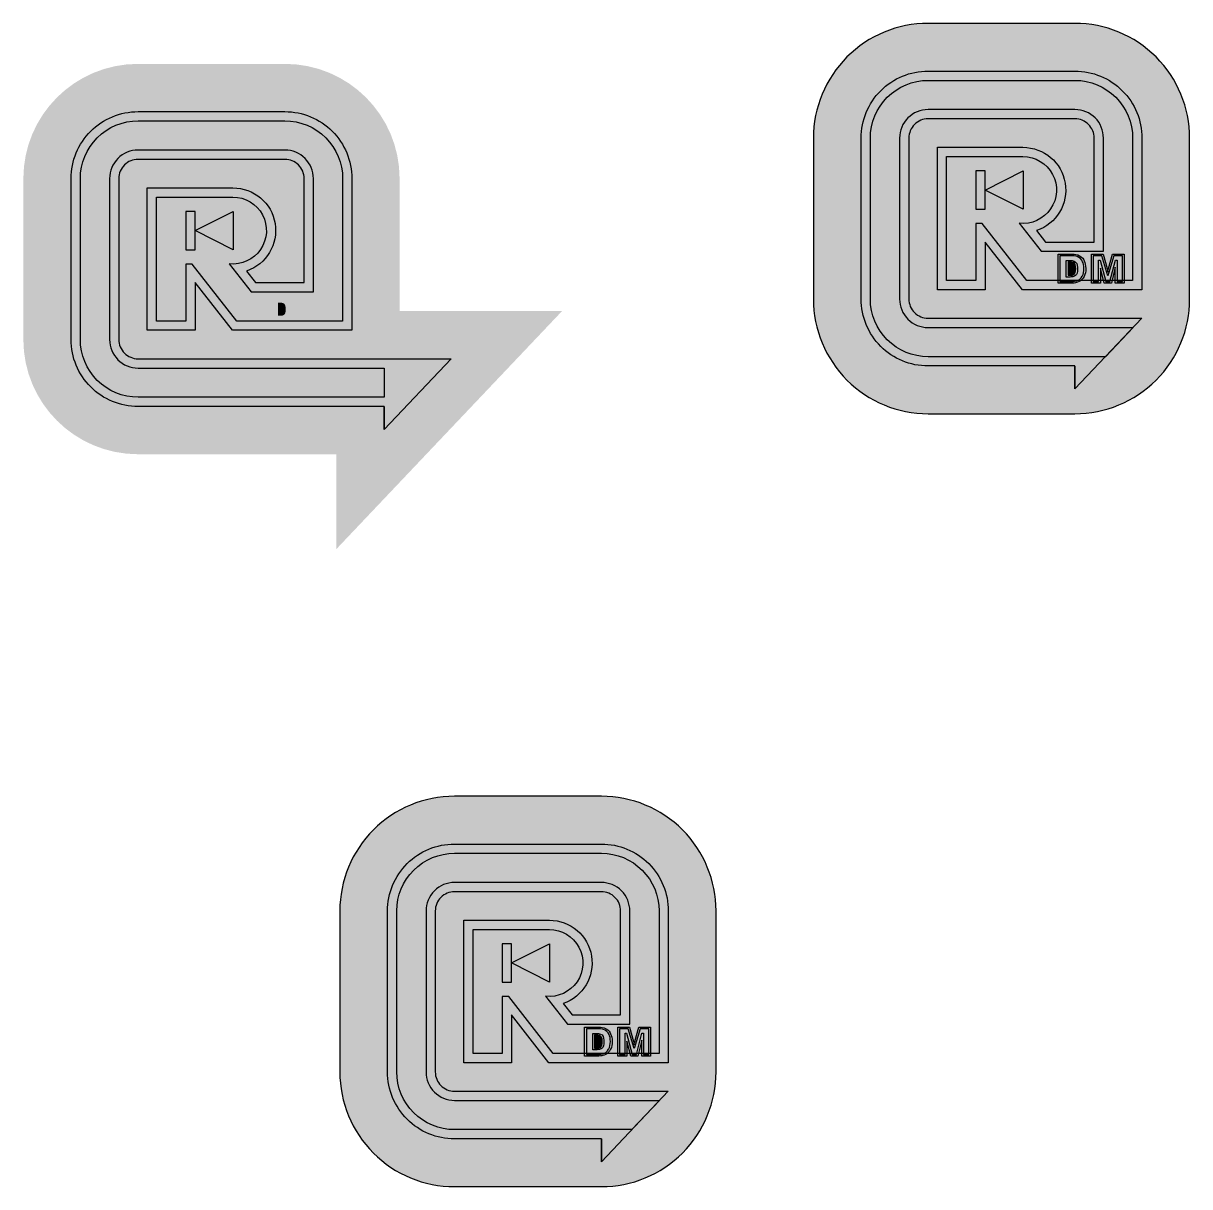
# Model space of a CAD drawing. Header units: millimetres. Extents: x 2963 to 4062, y 1247 to 1959.
# Drawn here: x 3345.3 to 3427.2, y 1266 to 1347.7 of the extents above; entities that cross this region are included whole.
import ezdxf

# ---------------------------------------------------------------- set-up
doc = ezdxf.new("R2010")
doc.units = ezdxf.units.MM
doc.layers.get('0').update_dxf_attribs({"color": 255})
doc.layers.add('DMText', color=7, linetype='Continuous', true_color=0x22346e)
doc.layers.add('image', color=7, linetype='Continuous', true_color=0x22346e)
for name, color, linetype in [('textbound', 255, 'Continuous'), ('textboundcntr', 7, 'Continuous'), ('texthatch', 7, 'Continuous')]:
    doc.layers.add(name, color=color, linetype=linetype)

# ---------------------------------------------------------------- blocks, each defined once
blk = doc.blocks.new('A$C07E60105')
at = {"layer": 'DMText'}
h = blk.add_hatch(color=256, dxfattribs=at)
h.dxf.hatch_style = 1
h.paths.add_polyline_path([(0, 0), (1.12, 0), (1.38, 0), (1.63, 0.01), (1.83, 0.03), (2, 0.05), (2.24, 0.11), (2.43, 0.2), (2.56, 0.28), (2.73, 0.42), (2.87, 0.59), (2.99, 0.79), (3.07, 1), (3.13, 1.21), (3.16, 1.44), (3.17, 1.71), (3.15, 1.97), (3.12, 2.19), (3.07, 2.39), (2.99, 2.58), (2.94, 2.68), (2.82, 2.87), (2.66, 3.02), (2.47, 3.15), (2.26, 3.25), (2.03, 3.31), (1.82, 3.34), (1.59, 3.35), (1.31, 3.35), (0, 3.35)])
h.paths.add_polyline_path([(0.21, 0.2), (0.21, 3.15), (1.41, 3.15), (1.61, 3.15), (1.84, 3.14), (2.02, 3.11), (2.18, 3.07), (2.38, 2.98), (2.56, 2.84), (2.7, 2.67), (2.81, 2.48), (2.87, 2.34), (2.92, 2.14), (2.95, 1.92), (2.96, 1.68), (2.95, 1.45), (2.92, 1.22), (2.86, 1.02), (2.78, 0.84), (2.76, 0.81), (2.63, 0.61), (2.49, 0.46), (2.32, 0.34), (2.09, 0.27), (1.88, 0.23), (1.73, 0.21), (1.51, 0.2), (1.24, 0.2)], flags=16)
h.paths.add_polyline_path([(0.93, 0.72), (0.93, 2.62), (1.35, 2.62), (1.61, 2.61), (1.82, 2.55), (2.01, 2.44), (2.13, 2.26), (2.19, 2.07), (2.22, 1.83), (2.23, 1.68), (2.21, 1.41), (2.17, 1.18), (2.09, 1.01), (2.03, 0.94), (1.89, 0.83), (1.7, 0.76), (1.46, 0.73), (1.33, 0.72)], flags=0)
h.paths.add_polyline_path([(1.14, 0.92), (1.14, 2.44), (1.39, 2.44), (1.52, 2.43), (1.73, 2.37), (1.88, 2.27), (1.95, 2.14), (2.01, 1.94), (2.02, 1.68), (2.01, 1.44), (1.97, 1.23), (1.89, 1.08), (1.81, 1.02), (1.63, 0.94), (1.37, 0.92)], flags=0)
h.paths.add_polyline_path([(3.82, 3.35), (3.82, 0), (4.86, 0), (4.86, 1.64), (4.85, 1.74), (4.89, 1.6), (5.3, 0), (6.11, 0), (6.52, 1.68), (6.56, 1.84), (6.56, 1.65), (6.56, 0), (7.59, 0), (7.59, 3.35), (6.24, 3.35), (5.77, 1.7), (5.71, 1.47), (5.7, 1.29), (5.67, 1.54), (5.64, 1.69), (5.18, 3.35)])
h.paths.add_polyline_path([(4.03, 3.15), (5.02, 3.15), (5.7, 0.87), (6.39, 3.15), (7.38, 3.15), (7.38, 0.2), (6.76, 0.2), (6.76, 2.66), (6.57, 2.66), (5.95, 0.2), (5.46, 0.2), (4.83, 2.66), (4.65, 2.66), (4.65, 0.2), (4.03, 0.2)], flags=16)
h = blk.add_hatch(color=256, dxfattribs=at)
h.dxf.hatch_style = 1
h.paths.add_polyline_path([(0.21, 0.2), (1.24, 0.2), (1.51, 0.2), (1.73, 0.21), (1.88, 0.23), (2.09, 0.27), (2.31, 0.34), (2.32, 0.34), (2.49, 0.46), (2.63, 0.61), (2.76, 0.81), (2.78, 0.84), (2.86, 1.02), (2.92, 1.22), (2.95, 1.45), (2.96, 1.68), (2.95, 1.92), (2.92, 2.14), (2.87, 2.34), (2.81, 2.48), (2.7, 2.67), (2.56, 2.84), (2.39, 2.97), (2.38, 2.98), (2.18, 3.07), (2.02, 3.11), (1.84, 3.14), (1.61, 3.15), (1.41, 3.15), (0.21, 3.15)])
h.paths.add_polyline_path([(0.93, 2.62), (1.35, 2.62), (1.61, 2.61), (1.82, 2.55), (2.01, 2.44), (2.13, 2.26), (2.19, 2.07), (2.22, 1.83), (2.23, 1.68), (2.21, 1.41), (2.17, 1.18), (2.09, 1.01), (2.03, 0.94), (1.89, 0.83), (1.7, 0.76), (1.46, 0.73), (1.33, 0.72), (0.93, 0.72)], flags=16)
h.paths.add_polyline_path([(1.14, 2.44), (1.39, 2.44), (1.52, 2.43), (1.73, 2.37), (1.88, 2.27), (1.95, 2.14), (2.01, 1.94), (2.02, 1.68), (2.01, 1.44), (1.97, 1.23), (1.89, 1.08), (1.81, 1.02), (1.63, 0.94), (1.37, 0.92), (1.14, 0.92)], flags=0)
h.paths.add_polyline_path([(4.03, 3.15), (4.03, 0.2), (4.65, 0.2), (4.65, 2.66), (4.83, 2.66), (5.46, 0.2), (5.95, 0.2), (6.57, 2.66), (6.76, 2.66), (6.76, 0.2), (7.38, 0.2), (7.38, 3.15), (6.39, 3.15), (5.7, 0.87), (5.02, 3.15)])
h = blk.add_hatch(color=256, dxfattribs=at)
h.dxf.hatch_style = 1
h.paths.add_polyline_path([(0.93, 0.72), (1.33, 0.72), (1.46, 0.73), (1.7, 0.76), (1.89, 0.83), (2.03, 0.94), (2.09, 1.01), (2.17, 1.18), (2.21, 1.41), (2.23, 1.68), (2.22, 1.83), (2.19, 2.07), (2.13, 2.26), (2.01, 2.44), (1.82, 2.55), (1.61, 2.61), (1.35, 2.62), (0.93, 2.62)])
h.paths.add_polyline_path([(1.14, 2.44), (1.39, 2.44), (1.52, 2.43), (1.73, 2.37), (1.88, 2.27), (1.95, 2.14), (2.01, 1.94), (2.02, 1.68), (2.01, 1.44), (1.97, 1.23), (1.89, 1.08), (1.81, 1.02), (1.63, 0.94), (1.37, 0.92), (1.14, 0.92)], flags=16)
h = blk.add_hatch(color=256, dxfattribs=at)
h.dxf.hatch_style = 1
h.paths.add_polyline_path([(1.14, 0.92), (1.37, 0.92), (1.63, 0.94), (1.81, 1.02), (1.89, 1.08), (1.97, 1.23), (2.01, 1.44), (2.02, 1.68), (2.01, 1.94), (1.95, 2.14), (1.88, 2.27), (1.73, 2.37), (1.52, 2.43), (1.39, 2.44), (1.14, 2.44)])
for points in [[(3.16, 1.44), (3.13, 1.21), (3.07, 1), (2.99, 0.79), (2.87, 0.59), (2.73, 0.42), (2.56, 0.28), (2.43, 0.2), (2.24, 0.11), (2, 0.05), (1.83, 0.03), (1.63, 0.01), (1.38, 0), (1.12, 0), (0, 0), (0, 3.35), (1.31, 3.35), (1.59, 3.35), (1.82, 3.34), (2.03, 3.31), (2.26, 3.25), (2.47, 3.15), (2.66, 3.02), (2.82, 2.87), (2.94, 2.68), (2.99, 2.58), (3.07, 2.39), (3.12, 2.19), (3.15, 1.97), (3.17, 1.71)], [(2.92, 2.14), (2.87, 2.34), (2.81, 2.48), (2.7, 2.67), (2.56, 2.84), (2.39, 2.97), (2.38, 2.98), (2.18, 3.07), (2.02, 3.11), (1.84, 3.14), (1.61, 3.15), (1.41, 3.15), (0.21, 3.15), (0.21, 0.2), (1.24, 0.2), (1.51, 0.2), (1.73, 0.21), (1.88, 0.23), (2.09, 0.27), (2.31, 0.34), (2.32, 0.34), (2.49, 0.46), (2.63, 0.61), (2.76, 0.81), (2.78, 0.84), (2.86, 1.02), (2.92, 1.22), (2.95, 1.45), (2.96, 1.68), (2.95, 1.92)], [(3.82, 3.35), (5.18, 3.35), (5.64, 1.69), (5.67, 1.54), (5.7, 1.29), (5.71, 1.47), (5.77, 1.7), (6.24, 3.35), (7.59, 3.35), (7.59, 0), (6.56, 0), (6.56, 1.65), (6.56, 1.84), (6.52, 1.68), (6.11, 0), (5.3, 0), (4.89, 1.6), (4.85, 1.74), (4.86, 1.64), (4.86, 0), (3.82, 0)], [(4.65, 2.66), (4.83, 2.66), (5.46, 0.2), (5.95, 0.2), (6.57, 2.66), (6.76, 2.66), (6.76, 0.2), (7.38, 0.2), (7.38, 3.15), (6.39, 3.15), (5.7, 0.87), (5.02, 3.15), (4.03, 3.15), (4.03, 0.2), (4.65, 0.2)], [(2.23, 1.68), (2.21, 1.41), (2.17, 1.18), (2.09, 1.01), (2.03, 0.94), (1.89, 0.83), (1.7, 0.76), (1.46, 0.73), (1.33, 0.72), (0.93, 0.72), (0.93, 2.62), (1.35, 2.62), (1.61, 2.61), (1.82, 2.55), (2.01, 2.44), (2.13, 2.26), (2.19, 2.07), (2.22, 1.83)], [(2.01, 1.94), (1.95, 2.14), (1.88, 2.27), (1.73, 2.37), (1.52, 2.43), (1.39, 2.44), (1.14, 2.44), (1.14, 0.92), (1.37, 0.92), (1.63, 0.94), (1.81, 1.02), (1.89, 1.08), (1.97, 1.23), (2.01, 1.44), (2.02, 1.68)]]:
    blk.add_lwpolyline(points, close=True, dxfattribs=at)

msp = doc.modelspace()

# ---------------------------------------------------------------- hatches: boundary and pattern name
at = {"layer": 'DMText'}
h = msp.add_hatch(color=256, dxfattribs=at)
h.dxf.hatch_style = 1
h.paths.add_polyline_path([(3404.125, 1328.334), (3404.125, 1339.634, -0.414214), (3408.825, 1344.334), (3419.136, 1344.334, -0.414214), (3423.836, 1339.634), (3423.836, 1328.984), (3418.486, 1328.984), (3415.447, 1328.984), (3412.825, 1332.334), (3412.825, 1328.984), (3409.475, 1328.984), (3409.475, 1338.984), (3415.486, 1338.984, -0.848947), (3416.446, 1333.142), (3417.079, 1332.334), (3420.486, 1332.334), (3420.486, 1339.634, 0.414214), (3419.136, 1340.984), (3408.825, 1340.984, 0.414214), (3407.475, 1339.634), (3407.475, 1328.334, 0.414214), (3408.825, 1326.984), (3419.136, 1326.984), (3423.836, 1326.984), (3419.136, 1322.028), (3419.136, 1323.634), (3408.825, 1323.634, -0.414214)], flags=16)
h.paths.add_polyline_path([(3412.175, 1334.643), (3412.175, 1337.326), (3412.825, 1337.326), (3412.825, 1335.984), (3415.503, 1337.326), (3415.503, 1334.643), (3412.825, 1335.984), (3412.825, 1334.643)], flags=0)
edge = h.paths.add_edge_path()
edge.add_line((3408.825, 1320.284), (3419.136, 1320.284))
edge.add_arc((3419.136, 1328.334), 8.05, 270, 360)
edge.add_line((3427.186, 1328.334), (3427.186, 1339.634))
edge.add_arc((3419.136, 1339.634), 8.05, 360, 450)
edge.add_line((3419.136, 1347.684), (3408.825, 1347.684))
edge.add_arc((3408.825, 1339.634), 8.05, 90, 180)
edge.add_line((3400.775, 1339.634), (3400.775, 1328.334))
edge.add_arc((3408.825, 1328.334), 8.05, 180, 270)
at = {"layer": 'DMText', "true_color": 0x22346e}
h = msp.add_hatch(color=159, dxfattribs=at)
h.dxf.hatch_style = 1
h.paths.add_polyline_path([(3348.667, 1325.49), (3348.667, 1336.79, -0.414214), (3353.367, 1341.49), (3363.678, 1341.49, -0.414214), (3368.378, 1336.79), (3368.378, 1326.14), (3363.028, 1326.14), (3359.989, 1326.14), (3357.367, 1329.49), (3357.367, 1326.14), (3354.017, 1326.14), (3354.017, 1336.14), (3360.028, 1336.14, -0.848947), (3360.989, 1330.299), (3361.621, 1329.49), (3365.028, 1329.49), (3365.028, 1336.79, 0.414214), (3363.678, 1338.14), (3353.367, 1338.14, 0.414214), (3352.017, 1336.79), (3352.017, 1325.49, 0.414214), (3353.367, 1324.14), (3370.639, 1324.14), (3375.339, 1324.14), (3370.639, 1319.184), (3370.639, 1320.79), (3353.367, 1320.79, -0.414214)], flags=16)
h.paths.add_polyline_path([(3367.728, 1326.79), (3362.378, 1326.79), (3360.306, 1326.79), (3357.175, 1330.79), (3356.717, 1330.79), (3356.717, 1326.79), (3354.667, 1326.79), (3354.667, 1335.49), (3360.028, 1335.49, -1.057223), (3359.767, 1330.805), (3361.304, 1328.84), (3365.678, 1328.84), (3365.678, 1336.79, 0.414214), (3363.678, 1338.79), (3353.367, 1338.79, 0.414214), (3351.367, 1336.79), (3351.367, 1325.49, 0.414214), (3353.367, 1323.49), (3370.639, 1323.49), (3370.639, 1321.44), (3353.367, 1321.44, -0.414214), (3349.317, 1325.49), (3349.317, 1336.79, -0.414214), (3353.367, 1340.84), (3363.678, 1340.84, -0.414214), (3367.728, 1336.79)], flags=0)
h.paths.add_polyline_path([(3360.045, 1334.482), (3360.045, 1331.799), (3357.367, 1333.14), (3357.367, 1331.799), (3356.717, 1331.799), (3356.717, 1334.482), (3357.367, 1334.482), (3357.367, 1333.14)], flags=0)
edge = h.paths.add_edge_path()
edge.add_line((3371.728, 1327.49), (3383.132, 1327.49))
edge.add_line((3383.132, 1327.49), (3367.289, 1310.782))
edge.add_line((3367.289, 1310.782), (3367.289, 1317.44))
edge.add_line((3367.289, 1317.44), (3353.367, 1317.44))
edge.add_arc((3353.367, 1325.49), 8.05, 180, 270, ccw=False)
edge.add_line((3345.317, 1325.49), (3345.317, 1336.79))
edge.add_arc((3353.367, 1336.79), 8.05, 90, 180, ccw=False)
edge.add_line((3353.367, 1344.84), (3363.678, 1344.84))
edge.add_arc((3363.678, 1336.79), 8.05, 0, 90, ccw=False)
edge.add_line((3371.728, 1336.79), (3371.728, 1327.49))
at = {"layer": 'DMText'}
h = msp.add_hatch(color=256, dxfattribs=at)
h.dxf.hatch_style = 1
h.paths.add_polyline_path([(3415.503, 1334.643), (3415.503, 1337.326), (3412.825, 1335.984)])
h.paths.add_polyline_path([(3412.175, 1334.643), (3412.825, 1334.643), (3412.825, 1337.326), (3412.175, 1337.326)])
h = msp.add_hatch(color=256, dxfattribs=at)
h.dxf.hatch_style = 1
h.paths.add_polyline_path([(3362.499, 1326.595), (3363.181, 1326.595), (3363.342, 1326.597), (3363.494, 1326.601), (3363.616, 1326.611), (3363.72, 1326.624), (3363.866, 1326.664), (3363.985, 1326.718), (3364.063, 1326.767), (3364.164, 1326.852), (3364.25, 1326.953), (3364.327, 1327.081), (3364.377, 1327.209), (3364.409, 1327.336), (3364.429, 1327.472), (3364.436, 1327.639), (3364.426, 1327.799), (3364.406, 1327.935), (3364.372, 1328.059), (3364.328, 1328.174), (3364.297, 1328.233), (3364.219, 1328.347), (3364.128, 1328.439), (3364.006, 1328.52), (3363.878, 1328.581), (3363.739, 1328.62), (3363.608, 1328.634), (3363.469, 1328.642), (3363.301, 1328.645), (3362.499, 1328.645)])
h.paths.add_polyline_path([(3362.624, 1326.715), (3362.624, 1328.523), (3363.362, 1328.523), (3363.484, 1328.521), (3363.625, 1328.512), (3363.733, 1328.497), (3363.832, 1328.472), (3363.955, 1328.416), (3364.065, 1328.33), (3364.15, 1328.229), (3364.218, 1328.109), (3364.25, 1328.028), (3364.284, 1327.904), (3364.304, 1327.768), (3364.31, 1327.619), (3364.304, 1327.48), (3364.282, 1327.342), (3364.247, 1327.218), (3364.198, 1327.107), (3364.187, 1327.088), (3364.109, 1326.97), (3364.019, 1326.874), (3363.914, 1326.802), (3363.777, 1326.761), (3363.647, 1326.733), (3363.555, 1326.724), (3363.422, 1326.716), (3363.256, 1326.715)], flags=16)
h.paths.add_polyline_path([(3363.07, 1327.038), (3363.07, 1328.2), (3363.322, 1328.2), (3363.481, 1328.189), (3363.61, 1328.154), (3363.726, 1328.085), (3363.798, 1327.978), (3363.838, 1327.858), (3363.858, 1327.713), (3363.861, 1327.619), (3363.852, 1327.454), (3363.823, 1327.319), (3363.775, 1327.215), (3363.74, 1327.168), (3363.654, 1327.104), (3363.538, 1327.061), (3363.391, 1327.039), (3363.311, 1327.038)], flags=0)
h.paths.add_polyline_path([(3363.195, 1327.156), (3363.195, 1328.085), (3363.347, 1328.085), (3363.426, 1328.08), (3363.558, 1328.047), (3363.648, 1327.981), (3363.693, 1327.906), (3363.725, 1327.782), (3363.736, 1327.619), (3363.728, 1327.477), (3363.7, 1327.345), (3363.651, 1327.255), (3363.607, 1327.217), (3363.495, 1327.171), (3363.338, 1327.156)], flags=0)
h.paths.add_polyline_path([(3364.833, 1328.645), (3364.833, 1326.595), (3365.469, 1326.595), (3365.469, 1327.6), (3365.466, 1327.661), (3365.487, 1327.57), (3365.741, 1326.595), (3366.231, 1326.595), (3366.484, 1327.623), (3366.51, 1327.717), (3366.507, 1327.606), (3366.507, 1326.595), (3367.138, 1326.595), (3367.138, 1328.645), (3366.311, 1328.645), (3366.024, 1327.635), (3365.989, 1327.496), (3365.984, 1327.384), (3365.966, 1327.537), (3365.945, 1327.63), (3365.663, 1328.645)])
h.paths.add_polyline_path([(3364.959, 1328.523), (3365.568, 1328.523), (3365.985, 1327.13), (3366.403, 1328.523), (3367.012, 1328.523), (3367.012, 1326.715), (3366.632, 1326.715), (3366.632, 1328.22), (3366.513, 1328.22), (3366.135, 1326.715), (3365.835, 1326.715), (3365.449, 1328.22), (3365.343, 1328.22), (3365.343, 1326.715), (3364.959, 1326.715)], flags=16)
h = msp.add_hatch(color=256, dxfattribs=at)
h.dxf.hatch_style = 1
h.paths.add_polyline_path([(3362.624, 1326.715), (3363.256, 1326.715), (3363.422, 1326.716), (3363.555, 1326.724), (3363.647, 1326.733), (3363.777, 1326.761), (3363.91, 1326.8), (3363.915, 1326.802), (3364.019, 1326.874), (3364.109, 1326.97), (3364.187, 1327.088), (3364.198, 1327.107), (3364.247, 1327.218), (3364.282, 1327.342), (3364.304, 1327.48), (3364.31, 1327.619), (3364.304, 1327.768), (3364.284, 1327.904), (3364.25, 1328.028), (3364.218, 1328.109), (3364.15, 1328.229), (3364.065, 1328.33), (3363.961, 1328.411), (3363.951, 1328.417), (3363.832, 1328.472), (3363.733, 1328.497), (3363.625, 1328.512), (3363.484, 1328.521), (3363.362, 1328.523), (3362.624, 1328.523)])
h.paths.add_polyline_path([(3363.07, 1328.2), (3363.322, 1328.2), (3363.481, 1328.189), (3363.61, 1328.154), (3363.726, 1328.085), (3363.798, 1327.978), (3363.838, 1327.858), (3363.858, 1327.713), (3363.861, 1327.619), (3363.852, 1327.454), (3363.823, 1327.319), (3363.775, 1327.215), (3363.74, 1327.168), (3363.654, 1327.104), (3363.538, 1327.061), (3363.391, 1327.039), (3363.311, 1327.038), (3363.07, 1327.038)], flags=16)
h.paths.add_polyline_path([(3363.195, 1328.085), (3363.347, 1328.085), (3363.426, 1328.08), (3363.558, 1328.047), (3363.648, 1327.981), (3363.693, 1327.906), (3363.725, 1327.782), (3363.736, 1327.619), (3363.728, 1327.477), (3363.7, 1327.345), (3363.651, 1327.255), (3363.607, 1327.217), (3363.495, 1327.171), (3363.338, 1327.156), (3363.195, 1327.156)], flags=0)
h.paths.add_polyline_path([(3364.959, 1328.523), (3364.959, 1326.715), (3365.343, 1326.715), (3365.343, 1328.22), (3365.449, 1328.22), (3365.835, 1326.715), (3366.135, 1326.715), (3366.513, 1328.22), (3366.632, 1328.22), (3366.632, 1326.715), (3367.012, 1326.715), (3367.012, 1328.523), (3366.403, 1328.523), (3365.985, 1327.13), (3365.568, 1328.523)])
h = msp.add_hatch(color=256, dxfattribs=at)
h.dxf.hatch_style = 1
h.paths.add_polyline_path([(3363.07, 1327.038), (3363.311, 1327.038), (3363.391, 1327.039), (3363.538, 1327.061), (3363.654, 1327.104), (3363.74, 1327.168), (3363.775, 1327.215), (3363.823, 1327.319), (3363.852, 1327.454), (3363.861, 1327.619), (3363.858, 1327.713), (3363.838, 1327.858), (3363.798, 1327.978), (3363.726, 1328.085), (3363.61, 1328.154), (3363.481, 1328.189), (3363.322, 1328.2), (3363.07, 1328.2)])
h.paths.add_polyline_path([(3363.195, 1328.085), (3363.347, 1328.085), (3363.426, 1328.08), (3363.558, 1328.047), (3363.648, 1327.981), (3363.693, 1327.906), (3363.725, 1327.782), (3363.736, 1327.619), (3363.728, 1327.477), (3363.7, 1327.345), (3363.651, 1327.255), (3363.607, 1327.217), (3363.495, 1327.171), (3363.338, 1327.156), (3363.195, 1327.156)], flags=16)
h = msp.add_hatch(color=256, dxfattribs=at)
h.dxf.hatch_style = 1
h.paths.add_polyline_path([(3363.195, 1327.156), (3363.338, 1327.156), (3363.495, 1327.171), (3363.607, 1327.217), (3363.651, 1327.255), (3363.7, 1327.345), (3363.728, 1327.477), (3363.736, 1327.619), (3363.725, 1327.782), (3363.693, 1327.906), (3363.648, 1327.981), (3363.558, 1328.047), (3363.426, 1328.08), (3363.347, 1328.085), (3363.195, 1328.085)])
at = {"layer": 'DMText', "true_color": 0x000000}
h = msp.add_hatch(color=18, dxfattribs=at)
h.dxf.hatch_style = 1
h.paths.add_polyline_path([(3370.881, 1274.08), (3370.881, 1285.38, -0.414214), (3375.581, 1290.08), (3385.891, 1290.08, -0.414214), (3390.591, 1285.38), (3390.591, 1274.73), (3385.241, 1274.73), (3382.203, 1274.73), (3379.581, 1278.08), (3379.581, 1274.73), (3376.231, 1274.73), (3376.231, 1284.73), (3382.241, 1284.73, -0.848947), (3383.202, 1278.888), (3383.835, 1278.08), (3387.241, 1278.08), (3387.241, 1285.38, 0.414214), (3385.891, 1286.73), (3375.581, 1286.73, 0.414214), (3374.231, 1285.38), (3374.231, 1274.08, 0.414214), (3375.581, 1272.73), (3385.891, 1272.73), (3390.591, 1272.73), (3385.891, 1267.773), (3385.891, 1269.38), (3375.581, 1269.38, -0.414214)], flags=16)
h.paths.add_polyline_path([(3378.931, 1280.388), (3378.931, 1283.071), (3379.581, 1283.071), (3379.581, 1281.73), (3382.258, 1283.071), (3382.258, 1280.388), (3379.581, 1281.73), (3379.581, 1280.388)], flags=0)
edge = h.paths.add_edge_path()
edge.add_line((3375.581, 1266.03), (3385.891, 1266.03))
edge.add_arc((3385.891, 1274.08), 8.05, 270, 360)
edge.add_line((3393.941, 1274.08), (3393.941, 1285.38))
edge.add_arc((3385.891, 1285.38), 8.05, 360, 450)
edge.add_line((3385.891, 1293.43), (3375.581, 1293.43))
edge.add_arc((3375.581, 1285.38), 8.05, 90, 180)
edge.add_line((3367.531, 1285.38), (3367.531, 1274.08))
edge.add_arc((3375.581, 1274.08), 8.05, 180, 270)
h = msp.add_hatch(color=18, dxfattribs=at)
h.dxf.hatch_style = 1
h.paths.add_polyline_path([(3382.258, 1280.388), (3382.258, 1283.071), (3379.581, 1281.73)])
h.paths.add_polyline_path([(3378.931, 1280.388), (3379.581, 1280.388), (3379.581, 1283.071), (3378.931, 1283.071)])
h = msp.add_hatch(color=18, dxfattribs=at)
h.dxf.hatch_style = 1
h.paths.add_polyline_path([(3384.712, 1275.184), (3385.395, 1275.184), (3385.556, 1275.186), (3385.707, 1275.19), (3385.83, 1275.2), (3385.934, 1275.213), (3386.079, 1275.253), (3386.199, 1275.307), (3386.277, 1275.356), (3386.378, 1275.442), (3386.464, 1275.543), (3386.541, 1275.67), (3386.591, 1275.798), (3386.623, 1275.925), (3386.643, 1276.062), (3386.65, 1276.228), (3386.64, 1276.388), (3386.62, 1276.524), (3386.586, 1276.648), (3386.542, 1276.763), (3386.511, 1276.822), (3386.433, 1276.936), (3386.341, 1277.028), (3386.22, 1277.109), (3386.091, 1277.17), (3385.952, 1277.209), (3385.822, 1277.224), (3385.683, 1277.231), (3385.514, 1277.234), (3384.712, 1277.234)])
h.paths.add_polyline_path([(3384.838, 1275.304), (3384.838, 1277.112), (3385.576, 1277.112), (3385.698, 1277.11), (3385.839, 1277.101), (3385.946, 1277.086), (3386.046, 1277.061), (3386.168, 1277.005), (3386.278, 1276.919), (3386.364, 1276.818), (3386.431, 1276.698), (3386.464, 1276.617), (3386.497, 1276.493), (3386.517, 1276.357), (3386.523, 1276.209), (3386.517, 1276.069), (3386.496, 1275.931), (3386.46, 1275.807), (3386.411, 1275.696), (3386.401, 1275.677), (3386.323, 1275.559), (3386.232, 1275.463), (3386.128, 1275.391), (3385.99, 1275.35), (3385.86, 1275.322), (3385.768, 1275.313), (3385.635, 1275.305), (3385.47, 1275.304)], flags=16)
h.paths.add_polyline_path([(3385.283, 1275.627), (3385.283, 1276.789), (3385.536, 1276.789), (3385.695, 1276.778), (3385.824, 1276.743), (3385.94, 1276.674), (3386.012, 1276.567), (3386.052, 1276.447), (3386.072, 1276.302), (3386.075, 1276.209), (3386.065, 1276.043), (3386.036, 1275.908), (3385.989, 1275.804), (3385.954, 1275.757), (3385.868, 1275.693), (3385.752, 1275.65), (3385.605, 1275.628), (3385.525, 1275.627)], flags=0)
h.paths.add_polyline_path([(3385.409, 1275.745), (3385.409, 1276.674), (3385.56, 1276.674), (3385.64, 1276.669), (3385.772, 1276.636), (3385.862, 1276.57), (3385.906, 1276.495), (3385.938, 1276.371), (3385.949, 1276.209), (3385.941, 1276.066), (3385.914, 1275.935), (3385.865, 1275.844), (3385.821, 1275.806), (3385.709, 1275.76), (3385.551, 1275.745)], flags=0)
h.paths.add_polyline_path([(3387.047, 1277.234), (3387.047, 1275.184), (3387.682, 1275.184), (3387.682, 1276.189), (3387.679, 1276.25), (3387.701, 1276.16), (3387.955, 1275.184), (3388.445, 1275.184), (3388.697, 1276.212), (3388.723, 1276.307), (3388.72, 1276.195), (3388.72, 1275.184), (3389.351, 1275.184), (3389.351, 1277.234), (3388.524, 1277.234), (3388.238, 1276.224), (3388.203, 1276.085), (3388.198, 1275.973), (3388.18, 1276.126), (3388.158, 1276.219), (3387.877, 1277.234)])
h.paths.add_polyline_path([(3387.172, 1277.112), (3387.782, 1277.112), (3388.198, 1275.719), (3388.616, 1277.112), (3389.226, 1277.112), (3389.226, 1275.304), (3388.846, 1275.304), (3388.846, 1276.809), (3388.726, 1276.809), (3388.348, 1275.304), (3388.048, 1275.304), (3387.662, 1276.809), (3387.557, 1276.809), (3387.557, 1275.304), (3387.172, 1275.304)], flags=16)
h = msp.add_hatch(color=18, dxfattribs=at)
h.dxf.hatch_style = 1
h.paths.add_polyline_path([(3384.838, 1275.304), (3385.47, 1275.304), (3385.635, 1275.305), (3385.768, 1275.313), (3385.86, 1275.322), (3385.99, 1275.35), (3386.124, 1275.389), (3386.128, 1275.391), (3386.232, 1275.463), (3386.323, 1275.559), (3386.401, 1275.677), (3386.411, 1275.696), (3386.46, 1275.807), (3386.496, 1275.931), (3386.517, 1276.069), (3386.523, 1276.209), (3386.517, 1276.357), (3386.497, 1276.493), (3386.464, 1276.617), (3386.431, 1276.698), (3386.364, 1276.818), (3386.278, 1276.919), (3386.174, 1277), (3386.165, 1277.006), (3386.046, 1277.061), (3385.946, 1277.086), (3385.839, 1277.101), (3385.698, 1277.11), (3385.576, 1277.112), (3384.838, 1277.112)])
h.paths.add_polyline_path([(3385.283, 1276.789), (3385.536, 1276.789), (3385.695, 1276.778), (3385.824, 1276.743), (3385.94, 1276.674), (3386.012, 1276.567), (3386.052, 1276.447), (3386.072, 1276.302), (3386.075, 1276.209), (3386.065, 1276.043), (3386.036, 1275.908), (3385.989, 1275.804), (3385.954, 1275.757), (3385.868, 1275.693), (3385.752, 1275.65), (3385.605, 1275.628), (3385.525, 1275.627), (3385.283, 1275.627)], flags=16)
h.paths.add_polyline_path([(3385.409, 1276.674), (3385.56, 1276.674), (3385.64, 1276.669), (3385.772, 1276.636), (3385.862, 1276.57), (3385.906, 1276.495), (3385.938, 1276.371), (3385.949, 1276.209), (3385.941, 1276.066), (3385.914, 1275.935), (3385.865, 1275.844), (3385.821, 1275.806), (3385.709, 1275.76), (3385.551, 1275.745), (3385.409, 1275.745)], flags=0)
h.paths.add_polyline_path([(3387.172, 1277.112), (3387.172, 1275.304), (3387.557, 1275.304), (3387.557, 1276.809), (3387.662, 1276.809), (3388.048, 1275.304), (3388.348, 1275.304), (3388.726, 1276.809), (3388.846, 1276.809), (3388.846, 1275.304), (3389.226, 1275.304), (3389.226, 1277.112), (3388.616, 1277.112), (3388.198, 1275.719), (3387.782, 1277.112)])
h = msp.add_hatch(color=18, dxfattribs=at)
h.dxf.hatch_style = 1
h.paths.add_polyline_path([(3385.283, 1275.627), (3385.525, 1275.627), (3385.605, 1275.628), (3385.752, 1275.65), (3385.868, 1275.693), (3385.954, 1275.757), (3385.989, 1275.804), (3386.036, 1275.908), (3386.065, 1276.043), (3386.075, 1276.209), (3386.072, 1276.302), (3386.052, 1276.447), (3386.012, 1276.567), (3385.94, 1276.674), (3385.824, 1276.743), (3385.695, 1276.778), (3385.536, 1276.789), (3385.283, 1276.789)])
h.paths.add_polyline_path([(3385.409, 1276.674), (3385.56, 1276.674), (3385.64, 1276.669), (3385.772, 1276.636), (3385.862, 1276.57), (3385.906, 1276.495), (3385.938, 1276.371), (3385.949, 1276.209), (3385.941, 1276.066), (3385.914, 1275.935), (3385.865, 1275.844), (3385.821, 1275.806), (3385.709, 1275.76), (3385.551, 1275.745), (3385.409, 1275.745)], flags=16)
h = msp.add_hatch(color=18, dxfattribs=at)
h.dxf.hatch_style = 1
h.paths.add_polyline_path([(3385.409, 1275.745), (3385.551, 1275.745), (3385.709, 1275.76), (3385.821, 1275.806), (3385.865, 1275.844), (3385.914, 1275.935), (3385.941, 1276.066), (3385.949, 1276.209), (3385.938, 1276.371), (3385.906, 1276.495), (3385.862, 1276.57), (3385.772, 1276.636), (3385.64, 1276.669), (3385.56, 1276.674), (3385.409, 1276.674)])
at = {"layer": 'image', "true_color": 0xffffff}
h = msp.add_hatch(color=7, dxfattribs=at)
h.dxf.hatch_style = 1
edge = h.paths.add_edge_path()
edge.add_arc((3419.136, 1339.634), 4.05, 360, 450)
edge.add_line((3419.136, 1343.684), (3408.825, 1343.684))
edge.add_arc((3408.825, 1339.634), 4.05, 90, 180)
edge.add_line((3404.775, 1339.634), (3404.775, 1328.334))
edge.add_arc((3408.825, 1328.334), 4.05, 180, 270)
edge.add_line((3408.825, 1324.284), (3421.275, 1324.284))
edge.add_line((3421.275, 1324.284), (3423.219, 1326.334))
edge.add_line((3423.219, 1326.334), (3408.825, 1326.334))
edge.add_arc((3408.825, 1328.334), 2, 180, 270, ccw=False)
edge.add_line((3406.825, 1328.334), (3406.825, 1339.634))
edge.add_arc((3408.825, 1339.634), 2, 90, 180, ccw=False)
edge.add_line((3408.825, 1341.634), (3419.136, 1341.634))
edge.add_arc((3419.136, 1339.634), 2, 0, 90, ccw=False)
edge.add_line((3421.136, 1339.634), (3421.136, 1331.684))
edge.add_line((3421.136, 1331.684), (3416.762, 1331.684))
edge.add_line((3416.762, 1331.684), (3415.225, 1333.649))
edge.add_arc((3415.486, 1335.984), 2.35, 263.62682, 450)
edge.add_line((3415.486, 1338.334), (3410.125, 1338.334))
edge.add_line((3410.125, 1338.334), (3410.125, 1329.634))
edge.add_line((3410.125, 1329.634), (3412.175, 1329.634))
edge.add_line((3412.175, 1329.634), (3412.175, 1333.634))
edge.add_line((3412.175, 1333.634), (3412.633, 1333.634))
edge.add_line((3412.633, 1333.634), (3415.763, 1329.634))
edge.add_line((3415.763, 1329.634), (3417.836, 1329.634))
edge.add_line((3417.836, 1329.634), (3423.186, 1329.634))
edge.add_line((3423.186, 1329.634), (3423.186, 1339.634))
h.paths.add_polyline_path([(3415.503, 1334.643), (3412.825, 1335.984), (3412.825, 1334.643), (3412.175, 1334.643), (3412.175, 1337.326), (3412.825, 1337.326), (3412.825, 1335.984), (3415.503, 1337.326)], flags=16)
at = {"layer": 'image', "true_color": 0xba8d14}
h = msp.add_hatch(color=42, dxfattribs=at)
h.dxf.hatch_style = 1
h.paths.add_polyline_path([(3367.728, 1336.79, 0.414214), (3363.678, 1340.84), (3353.367, 1340.84, 0.414214), (3349.317, 1336.79), (3349.317, 1325.49, 0.414214), (3353.367, 1321.44), (3370.639, 1321.44), (3370.639, 1323.49), (3353.367, 1323.49, -0.414214), (3351.367, 1325.49), (3351.367, 1336.79, -0.414214), (3353.367, 1338.79), (3363.678, 1338.79, -0.414214), (3365.678, 1336.79), (3365.678, 1328.84), (3361.304, 1328.84), (3359.767, 1330.805, 1.057223), (3360.028, 1335.49), (3354.667, 1335.49), (3354.667, 1326.79), (3356.717, 1326.79), (3356.717, 1330.79), (3357.175, 1330.79), (3360.306, 1326.79), (3362.378, 1326.79), (3367.728, 1326.79)])
h.paths.add_polyline_path([(3360.045, 1331.799), (3357.367, 1333.14), (3357.367, 1331.799), (3356.717, 1331.799), (3356.717, 1334.482), (3357.367, 1334.482), (3357.367, 1333.14), (3360.045, 1334.482)], flags=16)
at = {"layer": 'image', "true_color": 0xffffff}
h = msp.add_hatch(color=7, dxfattribs=at)
h.dxf.hatch_style = 1
edge = h.paths.add_edge_path()
edge.add_arc((3385.891, 1285.38), 4.05, 360, 450)
edge.add_line((3385.891, 1289.43), (3375.581, 1289.43))
edge.add_arc((3375.581, 1285.38), 4.05, 90, 180)
edge.add_line((3371.531, 1285.38), (3371.531, 1274.08))
edge.add_arc((3375.581, 1274.08), 4.05, 180, 270)
edge.add_line((3375.581, 1270.03), (3388.031, 1270.03))
edge.add_line((3388.031, 1270.03), (3389.975, 1272.08))
edge.add_line((3389.975, 1272.08), (3375.581, 1272.08))
edge.add_arc((3375.581, 1274.08), 2, 180, 270, ccw=False)
edge.add_line((3373.581, 1274.08), (3373.581, 1285.38))
edge.add_arc((3375.581, 1285.38), 2, 90, 180, ccw=False)
edge.add_line((3375.581, 1287.38), (3385.891, 1287.38))
edge.add_arc((3385.891, 1285.38), 2, 0, 90, ccw=False)
edge.add_line((3387.891, 1285.38), (3387.891, 1277.43))
edge.add_line((3387.891, 1277.43), (3383.518, 1277.43))
edge.add_line((3383.518, 1277.43), (3381.98, 1279.394))
edge.add_arc((3382.241, 1281.73), 2.35, 263.62682, 450)
edge.add_line((3382.241, 1284.08), (3376.881, 1284.08))
edge.add_line((3376.881, 1284.08), (3376.881, 1275.38))
edge.add_line((3376.881, 1275.38), (3378.931, 1275.38))
edge.add_line((3378.931, 1275.38), (3378.931, 1279.38))
edge.add_line((3378.931, 1279.38), (3379.388, 1279.38))
edge.add_line((3379.388, 1279.38), (3382.519, 1275.38))
edge.add_line((3382.519, 1275.38), (3384.591, 1275.38))
edge.add_line((3384.591, 1275.38), (3389.941, 1275.38))
edge.add_line((3389.941, 1275.38), (3389.941, 1285.38))
h.paths.add_polyline_path([(3382.258, 1280.388), (3379.581, 1281.73), (3379.581, 1280.388), (3378.931, 1280.388), (3378.931, 1283.071), (3379.581, 1283.071), (3379.581, 1281.73), (3382.258, 1283.071)], flags=16)
at = {"layer": 'texthatch', "true_color": 0xffffff}
h = msp.add_hatch(color=7, dxfattribs=at)
h.dxf.hatch_style = 1
edge = h.paths.add_edge_path()
edge.add_arc((3408.825, 1339.634), 1.35, 90, 180, ccw=False)
edge.add_line((3408.825, 1340.984), (3419.136, 1340.984))
edge.add_arc((3419.136, 1339.634), 1.35, 0, 90, ccw=False)
edge.add_line((3420.486, 1339.634), (3420.486, 1332.334))
edge.add_line((3420.486, 1332.334), (3417.079, 1332.334))
edge.add_line((3417.079, 1332.334), (3416.446, 1333.142))
edge.add_arc((3415.486, 1335.984), 3, 288.68205, 450)
edge.add_line((3415.486, 1338.984), (3409.475, 1338.984))
edge.add_line((3409.475, 1338.984), (3409.475, 1328.984))
edge.add_line((3409.475, 1328.984), (3412.825, 1328.984))
edge.add_line((3412.825, 1328.984), (3412.825, 1332.334))
edge.add_line((3412.825, 1332.334), (3415.447, 1328.984))
edge.add_line((3415.447, 1328.984), (3418.486, 1328.984))
edge.add_line((3418.486, 1328.984), (3423.836, 1328.984))
edge.add_line((3423.836, 1328.984), (3423.836, 1339.634))
edge.add_arc((3419.136, 1339.634), 4.7, 360, 450)
edge.add_line((3419.136, 1344.334), (3408.825, 1344.334))
edge.add_arc((3408.825, 1339.634), 4.7, 90, 180)
edge.add_line((3404.125, 1339.634), (3404.125, 1328.334))
edge.add_arc((3408.825, 1328.334), 4.7, 180, 270)
edge.add_line((3408.825, 1323.634), (3419.136, 1323.634))
edge.add_line((3419.136, 1323.634), (3419.136, 1322.028))
edge.add_line((3419.136, 1322.028), (3423.836, 1326.984))
edge.add_line((3423.836, 1326.984), (3419.136, 1326.984))
edge.add_line((3419.136, 1326.984), (3408.825, 1326.984))
edge.add_arc((3408.825, 1328.334), 1.35, 180, 270, ccw=False)
edge.add_line((3407.475, 1328.334), (3407.475, 1339.634))
edge = h.paths.add_edge_path(flags=16)
edge.add_arc((3408.825, 1339.634), 4.05, 90, 180, ccw=False)
edge.add_line((3408.825, 1343.684), (3419.136, 1343.684))
edge.add_arc((3419.136, 1339.634), 4.05, 0, 90, ccw=False)
edge.add_line((3423.186, 1339.634), (3423.186, 1329.634))
edge.add_line((3423.186, 1329.634), (3417.836, 1329.634))
edge.add_line((3417.836, 1329.634), (3415.763, 1329.634))
edge.add_line((3415.763, 1329.634), (3412.633, 1333.634))
edge.add_line((3412.633, 1333.634), (3412.175, 1333.634))
edge.add_line((3412.175, 1333.634), (3412.175, 1329.634))
edge.add_line((3412.175, 1329.634), (3410.125, 1329.634))
edge.add_line((3410.125, 1329.634), (3410.125, 1338.334))
edge.add_line((3410.125, 1338.334), (3415.486, 1338.334))
edge.add_arc((3415.486, 1335.984), 2.35, -96.37318, 90, ccw=False)
edge.add_line((3415.225, 1333.649), (3416.762, 1331.684))
edge.add_line((3416.762, 1331.684), (3421.136, 1331.684))
edge.add_line((3421.136, 1331.684), (3421.136, 1339.634))
edge.add_arc((3419.136, 1339.634), 2, 0, 90)
edge.add_line((3419.136, 1341.634), (3408.825, 1341.634))
edge.add_arc((3408.825, 1339.634), 2, 90, 180)
edge.add_line((3406.825, 1339.634), (3406.825, 1328.334))
edge.add_arc((3408.825, 1328.334), 2, 180, 270)
edge.add_line((3408.825, 1326.334), (3419.136, 1326.334))
edge.add_line((3419.136, 1326.334), (3419.136, 1324.284))
edge.add_line((3419.136, 1324.284), (3408.825, 1324.284))
edge.add_arc((3408.825, 1328.334), 4.05, 180, 270, ccw=False)
edge.add_line((3404.775, 1328.334), (3404.775, 1339.634))
h.paths.add_polyline_path([(3412.175, 1337.326), (3412.825, 1337.326), (3412.825, 1335.984), (3415.503, 1337.326), (3415.503, 1334.643), (3412.825, 1335.984), (3412.825, 1334.643), (3412.175, 1334.643)], flags=0)
h.paths.add_polyline_path([(3414.276, 1335.984), (3414.853, 1336.273), (3414.853, 1335.695)], flags=0)
at = {"layer": 'texthatch', "true_color": 0xba8d14}
h = msp.add_hatch(color=42, dxfattribs=at)
h.dxf.hatch_style = 1
edge = h.paths.add_edge_path()
edge.add_arc((3353.367, 1336.79), 1.35, 90, 180, ccw=False)
edge.add_line((3353.367, 1338.14), (3363.678, 1338.14))
edge.add_arc((3363.678, 1336.79), 1.35, 0, 90, ccw=False)
edge.add_line((3365.028, 1336.79), (3365.028, 1329.49))
edge.add_line((3365.028, 1329.49), (3361.621, 1329.49))
edge.add_line((3361.621, 1329.49), (3360.989, 1330.299))
edge.add_arc((3360.028, 1333.14), 3, 288.68205, 450)
edge.add_line((3360.028, 1336.14), (3354.017, 1336.14))
edge.add_line((3354.017, 1336.14), (3354.017, 1326.14))
edge.add_line((3354.017, 1326.14), (3357.367, 1326.14))
edge.add_line((3357.367, 1326.14), (3357.367, 1329.49))
edge.add_line((3357.367, 1329.49), (3359.989, 1326.14))
edge.add_line((3359.989, 1326.14), (3363.028, 1326.14))
edge.add_line((3363.028, 1326.14), (3368.378, 1326.14))
edge.add_line((3368.378, 1326.14), (3368.378, 1336.79))
edge.add_arc((3363.678, 1336.79), 4.7, 360, 450)
edge.add_line((3363.678, 1341.49), (3353.367, 1341.49))
edge.add_arc((3353.367, 1336.79), 4.7, 90, 180)
edge.add_line((3348.667, 1336.79), (3348.667, 1325.49))
edge.add_arc((3353.367, 1325.49), 4.7, 180, 270)
edge.add_line((3353.367, 1320.79), (3370.639, 1320.79))
edge.add_line((3370.639, 1320.79), (3370.639, 1319.184))
edge.add_line((3370.639, 1319.184), (3375.339, 1324.14))
edge.add_line((3375.339, 1324.14), (3370.639, 1324.14))
edge.add_line((3370.639, 1324.14), (3353.367, 1324.14))
edge.add_arc((3353.367, 1325.49), 1.35, 180, 270, ccw=False)
edge.add_line((3352.017, 1325.49), (3352.017, 1336.79))
edge = h.paths.add_edge_path(flags=16)
edge.add_arc((3353.367, 1336.79), 4.05, 90, 180, ccw=False)
edge.add_line((3353.367, 1340.84), (3363.678, 1340.84))
edge.add_arc((3363.678, 1336.79), 4.05, 0, 90, ccw=False)
edge.add_line((3367.728, 1336.79), (3367.728, 1326.79))
edge.add_line((3367.728, 1326.79), (3362.378, 1326.79))
edge.add_line((3362.378, 1326.79), (3360.306, 1326.79))
edge.add_line((3360.306, 1326.79), (3357.175, 1330.79))
edge.add_line((3357.175, 1330.79), (3356.717, 1330.79))
edge.add_line((3356.717, 1330.79), (3356.717, 1326.79))
edge.add_line((3356.717, 1326.79), (3354.667, 1326.79))
edge.add_line((3354.667, 1326.79), (3354.667, 1335.49))
edge.add_line((3354.667, 1335.49), (3360.028, 1335.49))
edge.add_arc((3360.028, 1333.14), 2.35, -96.37318, 90, ccw=False)
edge.add_line((3359.767, 1330.805), (3361.304, 1328.84))
edge.add_line((3361.304, 1328.84), (3365.678, 1328.84))
edge.add_line((3365.678, 1328.84), (3365.678, 1336.79))
edge.add_arc((3363.678, 1336.79), 2, 0, 90)
edge.add_line((3363.678, 1338.79), (3353.367, 1338.79))
edge.add_arc((3353.367, 1336.79), 2, 90, 180)
edge.add_line((3351.367, 1336.79), (3351.367, 1325.49))
edge.add_arc((3353.367, 1325.49), 2, 180, 270)
edge.add_line((3353.367, 1323.49), (3370.639, 1323.49))
edge.add_line((3370.639, 1323.49), (3370.639, 1321.44))
edge.add_line((3370.639, 1321.44), (3353.367, 1321.44))
edge.add_arc((3353.367, 1325.49), 4.05, 180, 270, ccw=False)
edge.add_line((3349.317, 1325.49), (3349.317, 1336.79))
h.paths.add_polyline_path([(3356.717, 1334.482), (3357.367, 1334.482), (3357.367, 1333.14), (3360.045, 1334.482), (3360.045, 1331.799), (3357.367, 1333.14), (3357.367, 1331.799), (3356.717, 1331.799)], flags=0)
h.paths.add_polyline_path([(3358.818, 1333.14), (3359.395, 1333.429), (3359.395, 1332.852)], flags=0)
at = {"layer": 'texthatch', "true_color": 0x22346e}
h = msp.add_hatch(color=159, dxfattribs=at)
h.dxf.hatch_style = 1
h.paths.add_polyline_path([(3360.045, 1331.799), (3360.045, 1334.482), (3357.367, 1333.14)])
h.paths.add_polyline_path([(3356.717, 1331.799), (3357.367, 1331.799), (3357.367, 1334.482), (3356.717, 1334.482)])
at = {"layer": 'texthatch', "true_color": 0xffffff}
h = msp.add_hatch(color=7, dxfattribs=at)
h.dxf.hatch_style = 1
edge = h.paths.add_edge_path()
edge.add_arc((3375.581, 1285.38), 1.35, 90, 180, ccw=False)
edge.add_line((3375.581, 1286.73), (3385.891, 1286.73))
edge.add_arc((3385.891, 1285.38), 1.35, 0, 90, ccw=False)
edge.add_line((3387.241, 1285.38), (3387.241, 1278.08))
edge.add_line((3387.241, 1278.08), (3383.835, 1278.08))
edge.add_line((3383.835, 1278.08), (3383.202, 1278.888))
edge.add_arc((3382.241, 1281.73), 3, 288.68205, 450)
edge.add_line((3382.241, 1284.73), (3376.231, 1284.73))
edge.add_line((3376.231, 1284.73), (3376.231, 1274.73))
edge.add_line((3376.231, 1274.73), (3379.581, 1274.73))
edge.add_line((3379.581, 1274.73), (3379.581, 1278.08))
edge.add_line((3379.581, 1278.08), (3382.203, 1274.73))
edge.add_line((3382.203, 1274.73), (3385.241, 1274.73))
edge.add_line((3385.241, 1274.73), (3390.591, 1274.73))
edge.add_line((3390.591, 1274.73), (3390.591, 1285.38))
edge.add_arc((3385.891, 1285.38), 4.7, 360, 450)
edge.add_line((3385.891, 1290.08), (3375.581, 1290.08))
edge.add_arc((3375.581, 1285.38), 4.7, 90, 180)
edge.add_line((3370.881, 1285.38), (3370.881, 1274.08))
edge.add_arc((3375.581, 1274.08), 4.7, 180, 270)
edge.add_line((3375.581, 1269.38), (3385.891, 1269.38))
edge.add_line((3385.891, 1269.38), (3385.891, 1267.773))
edge.add_line((3385.891, 1267.773), (3390.591, 1272.73))
edge.add_line((3390.591, 1272.73), (3385.891, 1272.73))
edge.add_line((3385.891, 1272.73), (3375.581, 1272.73))
edge.add_arc((3375.581, 1274.08), 1.35, 180, 270, ccw=False)
edge.add_line((3374.231, 1274.08), (3374.231, 1285.38))
edge = h.paths.add_edge_path(flags=16)
edge.add_arc((3375.581, 1285.38), 4.05, 90, 180, ccw=False)
edge.add_line((3375.581, 1289.43), (3385.891, 1289.43))
edge.add_arc((3385.891, 1285.38), 4.05, 0, 90, ccw=False)
edge.add_line((3389.941, 1285.38), (3389.941, 1275.38))
edge.add_line((3389.941, 1275.38), (3384.591, 1275.38))
edge.add_line((3384.591, 1275.38), (3382.519, 1275.38))
edge.add_line((3382.519, 1275.38), (3379.388, 1279.38))
edge.add_line((3379.388, 1279.38), (3378.931, 1279.38))
edge.add_line((3378.931, 1279.38), (3378.931, 1275.38))
edge.add_line((3378.931, 1275.38), (3376.881, 1275.38))
edge.add_line((3376.881, 1275.38), (3376.881, 1284.08))
edge.add_line((3376.881, 1284.08), (3382.241, 1284.08))
edge.add_arc((3382.241, 1281.73), 2.35, -96.37318, 90, ccw=False)
edge.add_line((3381.98, 1279.394), (3383.518, 1277.43))
edge.add_line((3383.518, 1277.43), (3387.891, 1277.43))
edge.add_line((3387.891, 1277.43), (3387.891, 1285.38))
edge.add_arc((3385.891, 1285.38), 2, 0, 90)
edge.add_line((3385.891, 1287.38), (3375.581, 1287.38))
edge.add_arc((3375.581, 1285.38), 2, 90, 180)
edge.add_line((3373.581, 1285.38), (3373.581, 1274.08))
edge.add_arc((3375.581, 1274.08), 2, 180, 270)
edge.add_line((3375.581, 1272.08), (3385.891, 1272.08))
edge.add_line((3385.891, 1272.08), (3385.891, 1270.03))
edge.add_line((3385.891, 1270.03), (3375.581, 1270.03))
edge.add_arc((3375.581, 1274.08), 4.05, 180, 270, ccw=False)
edge.add_line((3371.531, 1274.08), (3371.531, 1285.38))
h.paths.add_polyline_path([(3378.931, 1283.071), (3379.581, 1283.071), (3379.581, 1281.73), (3382.258, 1283.071), (3382.258, 1280.388), (3379.581, 1281.73), (3379.581, 1280.388), (3378.931, 1280.388)], flags=0)
h.paths.add_polyline_path([(3381.032, 1281.73), (3381.608, 1282.019), (3381.608, 1281.441)], flags=0)

# ---------------------------------------------------------------- linework, layer by layer
at = {"color": 7, "true_color": 0xffffff}
for points in [[(3419.136, 1326.984), (3423.836, 1326.984), (3419.136, 1322.028), (3419.136, 1323.634), (3408.825, 1323.634, -0.414214), (3404.125, 1328.334), (3404.125, 1339.634, -0.414214), (3408.825, 1344.334), (3419.136, 1344.334, -0.414214), (3423.836, 1339.634), (3423.836, 1328.984), (3418.486, 1328.984), (3415.447, 1328.984), (3412.825, 1332.334), (3412.825, 1328.984), (3409.475, 1328.984), (3409.475, 1338.984), (3415.486, 1338.984, -0.848947), (3416.446, 1333.142), (3417.079, 1332.334), (3420.486, 1332.334), (3420.486, 1339.634, 0.414214), (3419.136, 1340.984), (3408.825, 1340.984, 0.414214), (3407.475, 1339.634), (3407.475, 1328.334, 0.414214), (3408.825, 1326.984)], [(3416.762, 1331.684), (3421.136, 1331.684), (3421.136, 1339.634, 0.414214), (3419.136, 1341.634), (3408.825, 1341.634, 0.414214), (3406.825, 1339.634), (3406.825, 1328.334, 0.414214), (3408.825, 1326.334), (3423.219, 1326.334), (3421.275, 1324.284), (3408.825, 1324.284, -0.414214), (3404.775, 1328.334), (3404.775, 1339.634, -0.414214), (3408.825, 1343.684), (3419.136, 1343.684, -0.414214), (3423.186, 1339.634), (3423.186, 1329.634), (3417.836, 1329.634), (3415.763, 1329.634), (3412.633, 1333.634), (3412.175, 1333.634), (3412.175, 1329.634), (3410.125, 1329.634), (3410.125, 1338.334), (3415.486, 1338.334, -1.057223), (3415.225, 1333.649)], [(3370.639, 1324.14), (3375.339, 1324.14), (3370.639, 1319.184), (3370.639, 1320.79), (3353.367, 1320.79, -0.414214), (3348.667, 1325.49), (3348.667, 1336.79, -0.414214), (3353.367, 1341.49), (3363.678, 1341.49, -0.414214), (3368.378, 1336.79), (3368.378, 1326.14), (3363.028, 1326.14), (3359.989, 1326.14), (3357.367, 1329.49), (3357.367, 1326.14), (3354.017, 1326.14), (3354.017, 1336.14), (3360.028, 1336.14, -0.848947), (3360.989, 1330.299), (3361.621, 1329.49), (3365.028, 1329.49), (3365.028, 1336.79, 0.414214), (3363.678, 1338.14), (3353.367, 1338.14, 0.414214), (3352.017, 1336.79), (3352.017, 1325.49, 0.414214), (3353.367, 1324.14)], [(3361.304, 1328.84), (3365.678, 1328.84), (3365.678, 1336.79, 0.414214), (3363.678, 1338.79), (3353.367, 1338.79, 0.414214), (3351.367, 1336.79), (3351.367, 1325.49, 0.414214), (3353.367, 1323.49), (3370.639, 1323.49), (3370.639, 1321.44), (3353.367, 1321.44, -0.414214), (3349.317, 1325.49), (3349.317, 1336.79, -0.414214), (3353.367, 1340.84), (3363.678, 1340.84, -0.414214), (3367.728, 1336.79), (3367.728, 1326.79), (3362.378, 1326.79), (3360.306, 1326.79), (3357.175, 1330.79), (3356.717, 1330.79), (3356.717, 1326.79), (3354.667, 1326.79), (3354.667, 1335.49), (3360.028, 1335.49, -1.057223), (3359.767, 1330.805)], [(3385.891, 1272.73), (3390.591, 1272.73), (3385.891, 1267.773), (3385.891, 1269.38), (3375.581, 1269.38, -0.414214), (3370.881, 1274.08), (3370.881, 1285.38, -0.414214), (3375.581, 1290.08), (3385.891, 1290.08, -0.414214), (3390.591, 1285.38), (3390.591, 1274.73), (3385.241, 1274.73), (3382.203, 1274.73), (3379.581, 1278.08), (3379.581, 1274.73), (3376.231, 1274.73), (3376.231, 1284.73), (3382.241, 1284.73, -0.848947), (3383.202, 1278.888), (3383.835, 1278.08), (3387.241, 1278.08), (3387.241, 1285.38, 0.414214), (3385.891, 1286.73), (3375.581, 1286.73, 0.414214), (3374.231, 1285.38), (3374.231, 1274.08, 0.414214), (3375.581, 1272.73)], [(3383.518, 1277.43), (3387.891, 1277.43), (3387.891, 1285.38, 0.414214), (3385.891, 1287.38), (3375.581, 1287.38, 0.414214), (3373.581, 1285.38), (3373.581, 1274.08, 0.414214), (3375.581, 1272.08), (3389.975, 1272.08), (3388.031, 1270.03), (3375.581, 1270.03, -0.414214), (3371.531, 1274.08), (3371.531, 1285.38, -0.414214), (3375.581, 1289.43), (3385.891, 1289.43, -0.414214), (3389.941, 1285.38), (3389.941, 1275.38), (3384.591, 1275.38), (3382.519, 1275.38), (3379.388, 1279.38), (3378.931, 1279.38), (3378.931, 1275.38), (3376.881, 1275.38), (3376.881, 1284.08), (3382.241, 1284.08, -1.057223), (3381.98, 1279.394)]]:
    msp.add_lwpolyline(points, format="xyb", close=True, dxfattribs=at)
for points in [[(3412.175, 1337.326), (3412.175, 1334.643), (3412.825, 1334.643), (3412.825, 1337.326), (3412.175, 1337.326)], [(3356.717, 1334.482), (3356.717, 1331.799), (3357.367, 1331.799), (3357.367, 1334.482), (3356.717, 1334.482)], [(3419.136, 1323.631), (3419.136, 1322.028)], [(3378.931, 1283.071), (3378.931, 1280.388), (3379.581, 1280.388), (3379.581, 1283.071), (3378.931, 1283.071)], [(3385.891, 1269.376), (3385.891, 1267.773)]]:
    msp.add_lwpolyline(points, dxfattribs=at)
for points in [[(3415.503, 1337.326), (3415.503, 1334.643), (3412.825, 1335.984)], [(3360.045, 1334.482), (3360.045, 1331.799), (3357.367, 1333.14)], [(3382.258, 1283.071), (3382.258, 1280.388), (3379.581, 1281.73)]]:
    msp.add_lwpolyline(points, close=True, dxfattribs=at)
at = {"layer": 'DMText'}
msp.add_lwpolyline([(3417.956, 1329.439), (3417.956, 1331.489)], dxfattribs=at)
at = {"layer": 'DMText', "color": 18, "true_color": 0x000000}
msp.add_lwpolyline([(3384.712, 1275.184), (3384.712, 1277.234)], dxfattribs=at)
for points in [[(3386.643, 1276.062), (3386.623, 1275.925), (3386.591, 1275.798), (3386.541, 1275.67), (3386.464, 1275.543), (3386.378, 1275.442), (3386.277, 1275.356), (3386.199, 1275.307), (3386.079, 1275.253), (3385.934, 1275.213), (3385.83, 1275.2), (3385.707, 1275.19), (3385.556, 1275.186), (3385.395, 1275.184), (3384.712, 1275.184), (3384.712, 1277.234), (3385.514, 1277.234), (3385.683, 1277.231), (3385.822, 1277.224), (3385.952, 1277.209), (3386.091, 1277.17), (3386.22, 1277.109), (3386.341, 1277.028), (3386.433, 1276.936), (3386.511, 1276.822), (3386.542, 1276.763), (3386.586, 1276.648), (3386.62, 1276.524), (3386.64, 1276.388), (3386.65, 1276.228)], [(3387.047, 1277.234), (3387.877, 1277.234), (3388.158, 1276.219), (3388.18, 1276.126), (3388.198, 1275.973), (3388.203, 1276.085), (3388.238, 1276.224), (3388.524, 1277.234), (3389.351, 1277.234), (3389.351, 1275.184), (3388.72, 1275.184), (3388.72, 1276.195), (3388.723, 1276.307), (3388.697, 1276.212), (3388.445, 1275.184), (3387.955, 1275.184), (3387.701, 1276.16), (3387.679, 1276.25), (3387.682, 1276.189), (3387.682, 1275.184), (3387.047, 1275.184)], [(3386.497, 1276.493), (3386.464, 1276.617), (3386.431, 1276.698), (3386.364, 1276.818), (3386.278, 1276.919), (3386.174, 1277), (3386.165, 1277.006), (3386.046, 1277.061), (3385.946, 1277.086), (3385.839, 1277.101), (3385.698, 1277.11), (3385.576, 1277.112), (3384.838, 1277.112), (3384.838, 1275.304), (3385.47, 1275.304), (3385.635, 1275.305), (3385.768, 1275.313), (3385.86, 1275.322), (3385.99, 1275.35), (3386.124, 1275.389), (3386.128, 1275.391), (3386.232, 1275.463), (3386.323, 1275.559), (3386.401, 1275.677), (3386.411, 1275.696), (3386.46, 1275.807), (3386.496, 1275.931), (3386.517, 1276.069), (3386.523, 1276.209), (3386.517, 1276.357)], [(3386.075, 1276.209), (3386.065, 1276.043), (3386.036, 1275.908), (3385.989, 1275.804), (3385.954, 1275.757), (3385.868, 1275.693), (3385.752, 1275.65), (3385.605, 1275.628), (3385.525, 1275.627), (3385.283, 1275.627), (3385.283, 1276.789), (3385.536, 1276.789), (3385.695, 1276.778), (3385.824, 1276.743), (3385.94, 1276.674), (3386.012, 1276.567), (3386.052, 1276.447), (3386.072, 1276.302)], [(3385.938, 1276.371), (3385.906, 1276.495), (3385.862, 1276.57), (3385.772, 1276.636), (3385.64, 1276.669), (3385.56, 1276.674), (3385.409, 1276.674), (3385.409, 1275.745), (3385.551, 1275.745), (3385.709, 1275.76), (3385.821, 1275.806), (3385.865, 1275.844), (3385.914, 1275.935), (3385.941, 1276.066), (3385.949, 1276.209)], [(3387.557, 1276.809), (3387.662, 1276.809), (3388.048, 1275.304), (3388.348, 1275.304), (3388.726, 1276.809), (3388.846, 1276.809), (3388.846, 1275.304), (3389.226, 1275.304), (3389.226, 1277.112), (3388.616, 1277.112), (3388.198, 1275.719), (3387.782, 1277.112), (3387.172, 1277.112), (3387.172, 1275.304), (3387.557, 1275.304)]]:
    msp.add_lwpolyline(points, close=True, dxfattribs=at)
at = {"layer": 'textbound'}
for points in [[(3408.825, 1320.284), (3419.136, 1320.284, 0.414214), (3427.186, 1328.334), (3427.186, 1339.634, 0.414214), (3419.136, 1347.684), (3408.825, 1347.684, 0.414214), (3400.775, 1339.634), (3400.775, 1328.334, 0.414214)], [(3419.136, 1326.984), (3423.836, 1326.984), (3419.136, 1322.028), (3419.136, 1323.634), (3408.825, 1323.634, -0.414214), (3404.125, 1328.334), (3404.125, 1339.634, -0.414214), (3408.825, 1344.334), (3419.136, 1344.334, -0.414214), (3423.836, 1339.634), (3423.836, 1328.984), (3418.486, 1328.984), (3415.447, 1328.984), (3412.825, 1332.334), (3412.825, 1328.984), (3409.475, 1328.984), (3409.475, 1338.984), (3415.486, 1338.984, -0.848947), (3416.446, 1333.142), (3417.079, 1332.334), (3420.486, 1332.334), (3420.486, 1339.634, 0.414214), (3419.136, 1340.984), (3408.825, 1340.984, 0.414214), (3407.475, 1339.634), (3407.475, 1328.334, 0.414214), (3408.825, 1326.984)], [(3375.581, 1266.03), (3385.891, 1266.03, 0.414214), (3393.941, 1274.08), (3393.941, 1285.38, 0.414214), (3385.891, 1293.43), (3375.581, 1293.43, 0.414214), (3367.531, 1285.38), (3367.531, 1274.08, 0.414214)], [(3385.891, 1272.73), (3390.591, 1272.73), (3385.891, 1267.773), (3385.891, 1269.38), (3375.581, 1269.38, -0.414214), (3370.881, 1274.08), (3370.881, 1285.38, -0.414214), (3375.581, 1290.08), (3385.891, 1290.08, -0.414214), (3390.591, 1285.38), (3390.591, 1274.73), (3385.241, 1274.73), (3382.203, 1274.73), (3379.581, 1278.08), (3379.581, 1274.73), (3376.231, 1274.73), (3376.231, 1284.73), (3382.241, 1284.73, -0.848947), (3383.202, 1278.888), (3383.835, 1278.08), (3387.241, 1278.08), (3387.241, 1285.38, 0.414214), (3385.891, 1286.73), (3375.581, 1286.73, 0.414214), (3374.231, 1285.38), (3374.231, 1274.08, 0.414214), (3375.581, 1272.73)]]:
    msp.add_lwpolyline(points, format="xyb", close=True, dxfattribs=at)
at = {"layer": 'textboundcntr'}
for points in [[(3412.175, 1337.326), (3412.175, 1334.643), (3412.825, 1334.643), (3412.825, 1337.326), (3412.175, 1337.326)], [(3370.639, 1320.79), (3370.639, 1319.187)], [(3378.931, 1283.071), (3378.931, 1280.388), (3379.581, 1280.388), (3379.581, 1283.071), (3378.931, 1283.071)]]:
    msp.add_lwpolyline(points, dxfattribs=at)
for points in [[(3415.503, 1337.326), (3415.503, 1334.643), (3412.825, 1335.984)], [(3382.258, 1283.071), (3382.258, 1280.388), (3379.581, 1281.73)]]:
    msp.add_lwpolyline(points, close=True, dxfattribs=at)

# ---------------------------------------------------------------- block references
at = {"layer": 'DMText', "xscale": 0.6112577598584078, "yscale": 0.6112577598584078, "zscale": 0.6112577598584078}
msp.add_blockref('A$C07E60105', (3417.956, 1329.439), dxfattribs=at)

doc.saveas('drawing.dxf')
